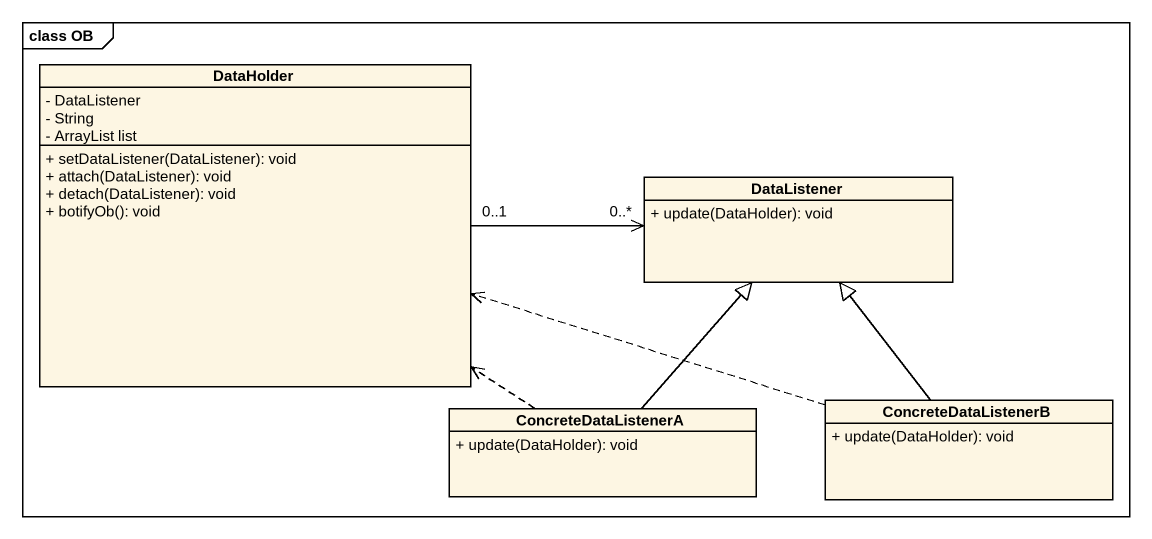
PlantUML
@startuml
mainframe class OB
hide circle
hide empty members
skinparam classAttributeIconSize 0
class DataHolder {
  - DataListener
  - String
  - ArrayList list
  + setDataListener(DataListener): void
  + attach(DataListener): void
  + detach(DataListener): void
  + botifyOb(): void
}
class DataListener {
  + update(DataHolder): void
}
class ConcreteDataListenerA {
  + update(DataHolder): void
}
class ConcreteDataListenerB {
  + update(DataHolder): void
}
DataHolder "0..1" -right-> "0..*" DataListener
ConcreteDataListenerA .up.> DataHolder
ConcreteDataListenerA -up-|> DataListener
ConcreteDataListenerB .left.> DataHolder
ConcreteDataListenerB -up-|> DataListener
@enduml
